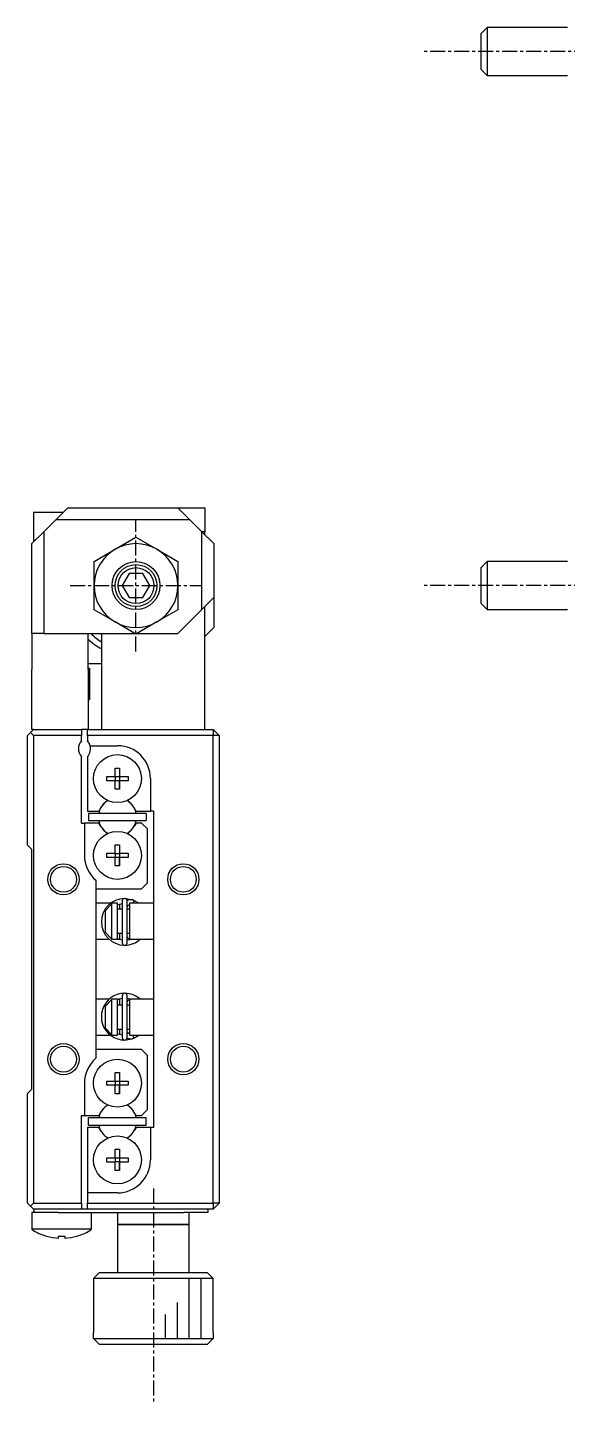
# Model space of a CAD drawing. Extents: x 10 to 351, y 10 to 232.
# Drawn here: x 72 to 117, y 110.1 to 224.9 of the extents above; entities that cross this region are included whole.
import ezdxf

# ---------------------------------------------------------------- set-up
doc = ezdxf.new("R2010")
doc.units = 0
doc.linetypes.add('CENTER', pattern=[2, 1.25, -0.25, 0.25, -0.25])
doc.layers.get('0').update_dxf_attribs({"linetype": 'CONTINUOUS'})
doc.layers.add('CENTER', color=1, linetype='CENTER')

msp = doc.modelspace()

# ---------------------------------------------------------------- linework, layer by layer
at = {"color": 7, "linetype": 'CONTINUOUS'}
for p, q in [((110.099997, 224.7), (109.849997, 224.45)), ((109.849997, 221.45), (109.849997, 224.45)), ((110.349997, 224.95), (110.099997, 224.7)), ((110.349997, 224.95), (110.349997, 220.95)), ((117.049977, 224.95), (110.349997, 224.95)), ((109.849997, 221.45), (110.099997, 221.2)), ((110.099997, 221.2), (110.349997, 220.95)), ((110.349997, 220.95), (117.049977, 220.95)), ((74.85, 184.5), (72.5, 184.5)), ((72.5, 184.5), (72.5, 182.05)), ((74.35, 183.9), (73.35, 182.9)), ((74.35, 183.9), (75.35, 184.9)), ((85.55, 183.9), (74.35, 183.9)), ((74.95, 184.5), (74.85, 184.5)), ((75.35, 184.9), (84.55, 184.9)), ((84.55, 184.9), (85.55, 183.9)), ((84.55, 184.9), (86.8, 184.9)), ((86.55, 182.9), (85.55, 183.9)), ((86.8, 184.9), (86.8, 182.9)), ((73.35, 182.9), (72.35, 181.9)), ((73.35, 182.9), (73.35, 174.4)), ((86.55, 176.4), (86.55, 182.9)), ((87.55, 181.9), (86.55, 182.9)), ((86.8, 182.9), (86.55, 182.9)), ((86.8, 182.65), (86.8, 182.9)), ((72.35, 174.4), (72.35, 181.9)), ((79.3, 181.431089), (81.05, 182.441452)), ((81.05, 182.441452), (82.8, 181.431089)), ((87.55, 181.9), (87.55, 177.4)), ((77.55, 180.420726), (79.3, 181.431089)), ((77.55, 178.4), (77.55, 180.420726)), ((82.8, 181.431089), (84.55, 180.420726)), ((84.55, 180.420726), (84.55, 178.4)), ((110.349997, 180.4), (110.099997, 180.15)), ((110.349997, 180.4), (110.349997, 176.4)), ((117.049977, 180.4), (110.349997, 180.4)), ((80.47265, 179.4), (79.895299, 178.4)), ((81.62735, 179.4), (80.47265, 179.4)), ((82.204701, 178.4), (81.62735, 179.4)), ((110.099997, 180.15), (109.849997, 179.9)), ((109.849997, 176.9), (109.849997, 179.9)), ((77.55, 176.379274), (77.55, 178.4)), ((79.895299, 178.4), (80.47265, 177.4)), ((81.62735, 177.4), (82.204701, 178.4)), ((84.55, 178.4), (84.55, 176.379274)), ((80.47265, 177.4), (81.62735, 177.4)), ((86.55, 176.4), (87.55, 177.4)), ((87.55, 177.4), (87.55, 174.9)), ((109.849997, 176.9), (110.099997, 176.65)), ((79.3, 175.368911), (77.55, 176.379274)), ((84.55, 176.379274), (82.8, 175.368911)), ((84.55, 174.4), (86.55, 176.4)), ((86.8, 166.4), (86.8, 176.65)), ((110.099997, 176.65), (110.349997, 176.4)), ((110.349997, 176.4), (117.049977, 176.4)), ((81.05, 174.358548), (79.3, 175.368911)), ((82.8, 175.368911), (81.05, 174.358548)), ((86.8, 174.15), (87.55, 174.9)), ((73.35, 174.4), (72.35, 174.4)), ((72.35, 174.4), (72.35, 171.4)), ((73.35, 174.4), (80.978203, 174.4)), ((77.05, 171.4), (77.05, 174.4)), ((78.2, 166.4), (78.2, 174.4)), ((81.121797, 174.4), (84.55, 174.4)), ((72.35, 166.4), (72.35, 171.4)), ((77.05, 171.9), (78.2, 171.9)), ((77.2, 171.5), (77.05, 171.5)), ((77.05, 171.4), (77.05, 166.4)), ((77.2, 168.9), (77.2, 171.5)), ((77.05, 168.9), (77.2, 168.9)), ((77.05, 168.9), (77.2, 168.9)), ((72.25, 166.15), (72, 165.9)), ((72, 156.75), (72, 165.9)), ((72.25, 166.15), (72.5, 166.4)), ((72.5, 165.9), (72.25, 166.15)), ((72.5, 166.4), (72.35, 166.4)), ((72.5, 166.4), (76.5, 166.4)), ((72.5, 165.9), (72.5, 126.9)), ((76.5, 165.9), (72.5, 165.9)), ((77, 166.4), (76.5, 166.4)), ((76.5, 166.4), (76.5, 165.9)), ((76.5, 165.461438), (76.5, 165.9)), ((77, 166.4), (78.2, 166.4)), ((77, 165.9), (77, 166.4)), ((77, 165.9), (77, 165.461438)), ((87.5, 165.9), (77, 165.9)), ((78.2, 166.4), (86.8, 166.4)), ((78.2, 166.4), (86.8, 166.4)), ((86.8, 166.4), (87.5, 166.4)), ((87.5, 166.4), (87.5, 165.9)), ((88, 165.9), (87.5, 166.4)), ((87.5, 126.9), (87.5, 165.9)), ((88, 165.9), (87.5, 165.9)), ((88, 165.9), (88, 126.9)), ((77.218246, 165.05), (79.5, 165.05)), ((76.5, 158.6), (76.5, 164.138562)), ((77, 164.138562), (77, 159.6)), ((79.32, 163.186361), (79.68, 163.186361)), ((79.32, 162.48), (79.32, 163.186361)), ((79.68, 163.186361), (79.68, 162.48)), ((79.68, 163.186361), (79.68, 162.48)), ((78.613639, 162.48), (79.32, 162.48)), ((78.613639, 162.12), (78.613639, 162.48)), ((79.32, 162.12), (78.613639, 162.12)), ((79.330372, 162.469628), (79.32, 162.48)), ((79.330372, 162.130372), (79.32, 162.12)), ((79.32, 161.413639), (79.32, 162.12)), ((79.330372, 162.130372), (79.330372, 162.469628)), ((79.330372, 162.469628), (79.669628, 162.469628)), ((79.669628, 162.130372), (79.330372, 162.130372)), ((79.669628, 162.469628), (79.68, 162.48)), ((79.669628, 162.469628), (79.669628, 162.130372)), ((79.669628, 162.130372), (79.68, 162.12)), ((79.68, 162.48), (80.386361, 162.48)), ((79.68, 162.12), (79.68, 161.413639)), ((80.386361, 162.12), (79.68, 162.12)), ((79.68, 161.413639), (79.68, 162.12)), ((80.386361, 162.48), (80.386361, 162.12)), ((82.25, 162.3), (82.25, 159.6)), ((79.68, 161.413639), (79.32, 161.413639)), ((78.09936, 159.860095), (77.949194, 159.6)), ((81.050806, 159.6), (80.90064, 159.860095)), ((76.5, 158.6), (76.75, 158.6)), ((76.75, 158.6), (76.75, 155.9)), ((77.949194, 158.6), (76.75, 158.6)), ((77, 159.6), (77.949194, 159.6)), ((81.9, 159.4), (77.1, 159.4)), ((77.1, 159.4), (77.1, 158.8)), ((77.1, 158.8), (81.9, 158.8)), ((78.09936, 158.339905), (77.949194, 158.6)), ((81.050806, 158.6), (80.90064, 158.339905)), ((81.050806, 159.6), (82.25, 159.6)), ((81.5, 158.6), (81.050806, 158.6)), ((82, 158.1), (81.5, 158.6)), ((81.9, 159.4), (81.9, 158.8)), ((82.5, 159.6), (82.25, 159.6)), ((82.5, 159.6), (82.5, 151.475)), ((82, 153.6), (82, 158.1)), ((72, 156.75), (72.35, 156.4)), ((72.35, 136.4), (72.35, 156.4)), ((79.32, 156.786361), (79.68, 156.786361)), ((79.32, 156.08), (79.32, 156.786361)), ((79.68, 156.786361), (79.68, 156.08)), ((79.68, 156.786361), (79.68, 156.08)), ((78.613639, 156.08), (79.32, 156.08)), ((78.613639, 155.72), (78.613639, 156.08)), ((79.32, 155.72), (78.613639, 155.72)), ((79.330372, 156.069628), (79.32, 156.08)), ((79.330372, 155.730372), (79.32, 155.72)), ((79.32, 155.013639), (79.32, 155.72)), ((79.330372, 155.730372), (79.330372, 156.069628)), ((79.330372, 156.069628), (79.669628, 156.069628)), ((79.669628, 155.730372), (79.330372, 155.730372)), ((79.669628, 156.069628), (79.68, 156.08)), ((79.669628, 156.069628), (79.669628, 155.730372)), ((79.669628, 155.730372), (79.68, 155.72)), ((79.68, 156.08), (80.386361, 156.08)), ((79.68, 155.72), (79.68, 155.013639)), ((80.386361, 155.72), (79.68, 155.72)), ((79.68, 155.013639), (79.68, 155.72)), ((80.386361, 156.08), (80.386361, 155.72)), ((79.68, 155.013639), (79.32, 155.013639)), ((77.7, 153.820938), (77.7, 138.979062)), ((77.7, 153.1), (81.5, 153.1)), ((81.5, 153.1), (82, 153.6)), ((78.921566, 151.9), (77.7, 151.9)), ((78.5, 151.312855), (79, 151.842001)), ((79, 151.9), (79, 151.842001)), ((79.5, 151.9), (79, 151.9)), ((79, 151.842001), (79, 148.950753)), ((79.499868, 151.780394), (79.906431, 151.891258)), ((79.5, 148.9), (79.5, 151.9)), ((79.7, 151.4), (79.7, 151.84983)), ((79.906482, 152.103078), (79.906482, 148.603078)), ((80.879232, 152.14211), (80.130759, 152.301617)), ((80.335199, 152.149082), (80.303885, 152.135083)), ((80.306482, 148.603078), (80.306482, 152.103078)), ((80.318987, 151.588593), (80.323494, 151.602607)), ((80.323494, 151.602607), (80.328673, 151.616385)), ((80.328673, 151.616385), (80.334512, 151.629896)), ((80.334512, 151.629896), (80.341, 151.643107)), ((80.367334, 152.161569), (80.335199, 152.149082)), ((80.341, 151.643107), (80.348122, 151.655986)), ((80.348122, 151.655986), (80.355863, 151.668503)), ((80.355863, 151.668503), (80.364208, 151.680627)), ((80.364208, 151.680627), (80.373137, 151.692329)), ((80.400039, 152.172431), (80.367334, 152.161569)), ((80.373137, 151.692329), (80.382633, 151.703579)), ((80.382633, 151.703579), (80.392673, 151.714348)), ((80.392673, 151.714348), (80.403236, 151.72461)), ((80.433233, 152.181642), (80.400039, 152.172431)), ((80.403236, 151.72461), (80.414298, 151.734337)), ((80.414298, 151.734337), (80.425835, 151.743504)), ((80.425835, 151.743504), (80.437819, 151.752086)), ((80.466836, 152.189181), (80.433233, 152.181642)), ((80.437819, 151.752086), (80.450223, 151.760058)), ((80.450223, 151.760058), (80.463018, 151.7674)), ((80.463018, 151.7674), (80.476172, 151.774089)), ((80.500766, 152.195028), (80.466836, 152.189181)), ((80.476172, 151.774089), (80.489655, 151.780106)), ((80.489655, 151.780106), (80.499977, 151.784172)), ((80.5, 151.9), (80.5, 148.9)), ((82.5, 151.9), (80.5, 151.9)), ((80.534939, 152.199171), (80.500766, 152.195028)), ((80.569273, 152.201599), (80.534939, 152.199171)), ((80.603685, 152.202307), (80.569273, 152.201599)), ((80.638089, 152.201292), (80.603685, 152.202307)), ((80.672404, 152.198556), (80.638089, 152.201292)), ((80.706544, 152.194106), (80.672404, 152.198556)), ((80.740427, 152.187952), (80.706544, 152.194106)), ((80.77397, 152.180108), (80.740427, 152.187952)), ((80.80709, 152.170593), (80.77397, 152.180108)), ((80.801893, 151.91402), (80.795306, 151.9)), ((80.808415, 151.928354), (80.801893, 151.91402)), ((80.878604, 152.142423), (80.805973, 151.899992)), ((80.839706, 152.15943), (80.80709, 152.170593)), ((80.814831, 151.942911), (80.808415, 151.928354)), ((80.8211, 151.957599), (80.814831, 151.942911)), ((80.827183, 151.972322), (80.8211, 151.957599)), ((80.833039, 151.986989), (80.827183, 151.972322)), ((80.838632, 152.001504), (80.833039, 151.986989)), ((80.843927, 152.015776), (80.838632, 152.001504)), ((80.870057, 152.147361), (80.839706, 152.15943)), ((80.848889, 152.029713), (80.843927, 152.015776)), ((80.853487, 152.043227), (80.848889, 152.029713)), ((80.857692, 152.056232), (80.853487, 152.043227)), ((80.861476, 152.068644), (80.857692, 152.056232)), ((80.864816, 152.080385), (80.861476, 152.068644)), ((80.867691, 152.091379), (80.864816, 152.080385)), ((80.870081, 152.101556), (80.867691, 152.091379)), ((80.868376, 152.147715), (80.870635, 152.147062)), ((81.291268, 151.90002), (80.869514, 152.146319)), ((80.871972, 152.110853), (80.870081, 152.101556)), ((80.870635, 152.147062), (80.87239, 152.145238)), ((80.873352, 152.119208), (80.871972, 152.110853)), ((80.87239, 152.145238), (80.873632, 152.142254)), ((80.874212, 152.12657), (80.873352, 152.119208)), ((80.873632, 152.142254), (80.874352, 152.13813)), ((80.874546, 152.13289), (80.874212, 152.12657)), ((80.874352, 152.13813), (80.874546, 152.13289)), ((78.5, 151.312855), (78.5, 151.3201)), ((78.5, 149.4799), (78.5, 151.312855)), ((79.906482, 151.4), (79.5, 151.4)), ((79.906482, 151.4), (79.7, 151.4)), ((80.306482, 151.502191), (80.306809, 151.516146)), ((80.5, 151.4), (80.306482, 151.4)), ((80.5, 151.4), (80.306482, 151.4)), ((80.306809, 151.516146), (80.307843, 151.53084)), ((80.307843, 151.53084), (80.309583, 151.545466)), ((80.309583, 151.545466), (80.312023, 151.55999)), ((80.312023, 151.55999), (80.31516, 151.574376)), ((80.31516, 151.574376), (80.318987, 151.588593)), ((82.5, 151.475), (82.5, 149.325)), ((79, 148.950753), (78.5, 149.4799)), ((79.5, 149.4), (79.906482, 149.4)), ((79.7, 148.9), (79.7, 149.4)), ((79.7, 149.4), (79.906482, 149.4)), ((80.306482, 149.4), (80.5, 149.4)), ((80.306482, 149.4), (80.5, 149.4)), ((82.5, 149.325), (82.5, 143.475)), ((77.7, 148.9), (78.808166, 148.9)), ((79, 148.950753), (79, 148.9)), ((79, 148.9), (79.5, 148.9)), ((79.906428, 148.815185), (79.499915, 148.925427)), ((79.565484, 148.9), (79.565644, 148.9)), ((79.565906, 148.9), (79.7, 148.9)), ((80.306531, 149.198642), (80.306482, 149.203965)), ((80.307151, 149.18392), (80.306531, 149.198642)), ((80.534929, 148.862526), (80.306541, 148.814872)), ((80.308479, 149.169242), (80.307151, 149.18392)), ((80.310512, 149.154642), (80.308479, 149.169242)), ((80.313246, 149.140155), (80.310512, 149.154642)), ((80.316677, 149.125813), (80.313246, 149.140155)), ((80.320797, 149.11165), (80.316677, 149.125813)), ((80.325599, 149.097701), (80.320797, 149.11165)), ((80.331073, 149.083997), (80.325599, 149.097701)), ((80.337207, 149.070573), (80.331073, 149.083997)), ((80.34399, 149.05746), (80.337207, 149.070573)), ((80.351407, 149.044691), (80.34399, 149.05746)), ((80.359442, 149.032297), (80.351407, 149.044691)), ((80.368079, 149.020309), (80.359442, 149.032297)), ((80.377299, 149.008758), (80.368079, 149.020309)), ((80.387081, 148.997674), (80.377299, 149.008758)), ((80.397404, 148.987086), (80.387081, 148.997674)), ((80.408244, 148.977021), (80.397404, 148.987086)), ((80.419577, 148.967507), (80.408244, 148.977021)), ((80.431376, 148.958571), (80.419577, 148.967507)), ((80.443613, 148.950237), (80.431376, 148.958571)), ((80.456258, 148.942528), (80.443613, 148.950237)), ((80.46928, 148.935467), (80.456258, 148.942528)), ((80.482647, 148.929075), (80.46928, 148.935467)), ((80.496325, 148.923371), (80.482647, 148.929075)), ((80.499977, 148.921984), (80.496325, 148.923371)), ((80.5, 148.9), (82.5, 148.9)), ((80.647486, 148.899662), (80.534929, 148.862526)), ((80.810526, 148.536653), (80.811433, 148.536945)), ((80.811433, 148.536945), (80.814693, 148.538003)), ((80.814693, 148.538003), (80.815844, 148.538381)), ((80.815844, 148.538381), (80.816742, 148.538677)), ((80.816742, 148.538677), (80.818013, 148.539099)), ((80.818013, 148.539099), (80.870057, 148.558795)), ((80.866412, 148.558694), (80.868376, 148.558441)), ((80.868376, 148.558441), (80.868018, 148.559303)), ((80.870057, 148.558795), (80.868376, 148.558441)), ((80.870814, 148.55921), (80.870057, 148.558795)), ((78.808261, 143.9), (77.7, 143.9)), ((78.5, 143.312855), (79, 143.842001)), ((78.80887, 143.9), (78.808644, 143.9)), ((79, 143.9), (79, 143.842001)), ((79.5, 143.9), (79, 143.9)), ((79, 143.842001), (79, 140.950753)), ((79.49981, 143.874529), (79.906478, 143.984822)), ((79.5, 140.9), (79.5, 143.9)), ((79.7, 143.9), (79.565825, 143.9)), ((79.7, 143.4), (79.7, 143.9)), ((79.906482, 144.196922), (79.906482, 140.696922)), ((80.306482, 140.696922), (80.306482, 144.196922)), ((80.306482, 143.596035), (80.306809, 143.609989)), ((80.306574, 143.985124), (80.647765, 143.900234)), ((80.306809, 143.609989), (80.307843, 143.624684)), ((80.307843, 143.624684), (80.309583, 143.63931)), ((80.309583, 143.63931), (80.312023, 143.653833)), ((80.312023, 143.653833), (80.31516, 143.66822)), ((80.31516, 143.66822), (80.318987, 143.682437)), ((80.318987, 143.682437), (80.323494, 143.696451)), ((80.323494, 143.696451), (80.328673, 143.710229)), ((80.328673, 143.710229), (80.334512, 143.72374)), ((80.334512, 143.72374), (80.341, 143.73695)), ((80.341, 143.73695), (80.348122, 143.74983)), ((80.348122, 143.74983), (80.355863, 143.762347)), ((80.355863, 143.762347), (80.364208, 143.774471)), ((80.364208, 143.774471), (80.373137, 143.786173)), ((80.373137, 143.786173), (80.382633, 143.797422)), ((80.382633, 143.797422), (80.392673, 143.808192)), ((80.392673, 143.808192), (80.403236, 143.818454)), ((80.403236, 143.818454), (80.414298, 143.828181)), ((80.414298, 143.828181), (80.425835, 143.837348)), ((80.425835, 143.837348), (80.437819, 143.84593)), ((80.437819, 143.84593), (80.450223, 143.853902)), ((80.450223, 143.853902), (80.463018, 143.861244)), ((80.463018, 143.861244), (80.476172, 143.867933)), ((80.476172, 143.867933), (80.489655, 143.87395)), ((80.489655, 143.87395), (80.499977, 143.878016)), ((80.5, 143.9), (80.5, 140.9)), ((82.5, 143.9), (80.5, 143.9)), ((80.809694, 144.263612), (80.808645, 144.263946)), ((80.811068, 144.263173), (80.809694, 144.263612)), ((80.812058, 144.262854), (80.811068, 144.263173)), ((80.812953, 144.262564), (80.812058, 144.262854)), ((80.814387, 144.262097), (80.812953, 144.262564)), ((80.815948, 144.261585), (80.814387, 144.262097)), ((80.817001, 144.261237), (80.815948, 144.261585)), ((80.818509, 144.260736), (80.817001, 144.261237)), ((80.821004, 144.259898), (80.818509, 144.260736)), ((80.822984, 144.259225), (80.821004, 144.259898)), ((80.870057, 144.241205), (80.822984, 144.259225)), ((80.868376, 144.241559), (80.867999, 144.240651)), ((80.870057, 144.241205), (80.868376, 144.241559)), ((80.870814, 144.24079), (80.870057, 144.241205)), ((78.5, 143.312855), (78.5, 143.3201)), ((78.5, 141.4799), (78.5, 143.312855)), ((79.906482, 143.4), (79.5, 143.4)), ((79.906482, 143.4), (79.7, 143.4)), ((80.5, 143.4), (80.306482, 143.4)), ((80.5, 143.4), (80.306482, 143.4)), ((82.5, 143.475), (82.5, 141.325)), ((79, 140.950753), (78.5, 141.4799)), ((79.5, 141.4), (79.906482, 141.4)), ((79.7, 140.950616), (79.7, 141.4)), ((79.7, 141.4), (79.906482, 141.4)), ((80.306482, 141.4), (80.5, 141.4)), ((80.306482, 141.4), (80.5, 141.4)), ((80.306531, 141.292486), (80.306482, 141.297809)), ((80.307151, 141.277764), (80.306531, 141.292486)), ((80.308479, 141.263086), (80.307151, 141.277764)), ((82.5, 141.325), (82.5, 133.2)), ((77.7, 140.9), (78.921391, 140.9)), ((78.921849, 140.9), (78.921986, 140.9)), ((79, 140.950753), (79, 140.9)), ((79, 140.9), (79.5, 140.9)), ((79.90646, 140.908739), (79.499853, 141.019613)), ((80.132013, 140.4984), (80.81594, 140.631933)), ((80.303836, 140.66494), (80.315907, 140.659321)), ((80.310512, 141.248486), (80.308479, 141.263086)), ((80.313246, 141.233998), (80.310512, 141.248486)), ((80.316677, 141.219656), (80.313246, 141.233998)), ((80.315907, 140.659321), (80.347687, 140.645845)), ((80.320797, 141.205494), (80.316677, 141.219656)), ((80.325599, 141.191545), (80.320797, 141.205494)), ((80.331073, 141.177841), (80.325599, 141.191545)), ((80.337207, 141.164417), (80.331073, 141.177841)), ((80.34399, 141.151304), (80.337207, 141.164417)), ((80.351407, 141.138535), (80.34399, 141.151304)), ((80.347687, 140.645845), (80.380082, 140.633981)), ((80.359442, 141.126141), (80.351407, 141.138535)), ((80.368079, 141.114153), (80.359442, 141.126141)), ((80.377299, 141.102602), (80.368079, 141.114153)), ((80.387081, 141.091518), (80.377299, 141.102602)), ((80.380082, 140.633981), (80.413013, 140.623756)), ((80.397404, 141.080929), (80.387081, 141.091518)), ((80.408244, 141.070865), (80.397404, 141.080929)), ((80.419577, 141.061351), (80.408244, 141.070865)), ((80.413013, 140.623756), (80.446399, 140.615194)), ((80.431376, 141.052415), (80.419577, 141.061351)), ((80.443613, 141.04408), (80.431376, 141.052415)), ((80.456258, 141.036372), (80.443613, 141.04408)), ((80.446399, 140.615194), (80.480159, 140.608315)), ((80.46928, 141.029311), (80.456258, 141.036372)), ((80.482647, 141.022919), (80.46928, 141.029311)), ((80.480159, 140.608315), (80.514209, 140.603135)), ((80.496325, 141.017214), (80.482647, 141.022919)), ((80.499977, 141.015828), (80.496325, 141.017214)), ((80.5, 140.9), (82.5, 140.9)), ((80.514209, 140.603135), (80.548466, 140.599666)), ((80.548466, 140.599666), (80.582847, 140.597916)), ((80.582847, 140.597916), (80.617268, 140.597888)), ((80.617268, 140.597888), (80.651645, 140.599582)), ((80.651645, 140.599582), (80.685895, 140.602995)), ((80.685895, 140.602995), (80.719933, 140.608116)), ((80.719933, 140.608116), (80.753678, 140.614935)), ((80.753678, 140.614935), (80.787046, 140.623434)), ((80.787046, 140.623434), (80.819957, 140.633593)), ((80.801893, 140.88598), (80.795306, 140.9)), ((80.808415, 140.871646), (80.801893, 140.88598)), ((80.878604, 140.657577), (80.805973, 140.900008)), ((80.814831, 140.857089), (80.808415, 140.871646)), ((80.8211, 140.842401), (80.814831, 140.857089)), ((80.819957, 140.633593), (80.852331, 140.645388)), ((80.827183, 140.827678), (80.8211, 140.842401)), ((80.833039, 140.813011), (80.827183, 140.827678)), ((80.838632, 140.798496), (80.833039, 140.813011)), ((80.843927, 140.784224), (80.838632, 140.798496)), ((80.848889, 140.770287), (80.843927, 140.784224)), ((80.853487, 140.756773), (80.848889, 140.770287)), ((80.852331, 140.645388), (80.870057, 140.652639)), ((80.857692, 140.743768), (80.853487, 140.756773)), ((80.861476, 140.731356), (80.857692, 140.743768)), ((80.864816, 140.719615), (80.861476, 140.731356)), ((80.867691, 140.708621), (80.864816, 140.719615)), ((80.870081, 140.698444), (80.867691, 140.708621)), ((80.868376, 140.652285), (80.870635, 140.652938)), ((80.869514, 140.653681), (81.291176, 140.89991)), ((80.871972, 140.689147), (80.870081, 140.698444)), ((80.870635, 140.652938), (80.87239, 140.654762)), ((80.873352, 140.680792), (80.871972, 140.689147)), ((80.87239, 140.654762), (80.873632, 140.657746)), ((80.874212, 140.67343), (80.873352, 140.680792)), ((80.873632, 140.657746), (80.874352, 140.66187)), ((80.874546, 140.66711), (80.874212, 140.67343)), ((80.874352, 140.66187), (80.874546, 140.66711)), ((81.5, 139.7), (77.7, 139.7)), ((82, 139.2), (81.5, 139.7)), ((82, 134.7), (82, 139.2)), ((76.75, 136.9), (76.75, 134.2)), ((78.613639, 137.08), (79.32, 137.08)), ((78.613639, 136.72), (78.613639, 137.08)), ((79.32, 136.72), (78.613639, 136.72)), ((79.32, 137.786361), (79.68, 137.786361)), ((79.32, 137.08), (79.32, 137.786361)), ((79.330372, 137.069628), (79.32, 137.08)), ((79.330372, 136.730372), (79.32, 136.72)), ((79.32, 136.013639), (79.32, 136.72)), ((79.330372, 136.730372), (79.330372, 137.069628)), ((79.330372, 137.069628), (79.669628, 137.069628)), ((79.669628, 136.730372), (79.330372, 136.730372)), ((79.669628, 137.069628), (79.68, 137.08)), ((79.669628, 137.069628), (79.669628, 136.730372)), ((79.669628, 136.730372), (79.68, 136.72)), ((79.68, 137.786361), (79.68, 137.08)), ((79.68, 137.786361), (79.68, 137.08)), ((79.68, 137.08), (80.386361, 137.08)), ((79.68, 136.72), (79.68, 136.013639)), ((80.386361, 136.72), (79.68, 136.72)), ((79.68, 136.013639), (79.68, 136.72)), ((80.386361, 137.08), (80.386361, 136.72)), ((72.35, 136.4), (72, 136.05)), ((72, 126.9), (72, 136.05)), ((79.68, 136.013639), (79.32, 136.013639)), ((78.09936, 134.460095), (77.949194, 134.2)), ((81.050806, 134.2), (80.90064, 134.460095)), ((81.5, 134.2), (82, 134.7)), ((76.5, 134.2), (76.75, 134.2)), ((76.5, 126.9), (76.5, 134.2)), ((76.75, 134.2), (77.949194, 134.2)), ((81.9, 134), (77.1, 134)), ((77.1, 133.4), (77.1, 134)), ((77.1, 133.4), (81.9, 133.4)), ((81.050806, 134.2), (81.5, 134.2)), ((81.9, 133.4), (81.9, 134)), ((77.949194, 133.2), (77, 133.2)), ((77, 133.2), (77, 127.75)), ((78.09936, 132.939905), (77.949194, 133.2)), ((81.050806, 133.2), (80.90064, 132.939905)), ((82.25, 133.2), (81.050806, 133.2)), ((82.25, 133.2), (82.25, 130.5)), ((82.5, 133.2), (82.25, 133.2)), ((79.32, 131.386361), (79.68, 131.386361)), ((79.32, 130.68), (79.32, 131.386361)), ((79.68, 131.386361), (79.68, 130.68)), ((79.68, 131.386361), (79.68, 130.68)), ((78.613639, 130.68), (79.32, 130.68)), ((78.613639, 130.32), (78.613639, 130.68)), ((79.32, 130.32), (78.613639, 130.32)), ((79.330372, 130.669628), (79.32, 130.68)), ((79.330372, 130.330372), (79.32, 130.32)), ((79.32, 129.613639), (79.32, 130.32)), ((79.330372, 130.330372), (79.330372, 130.669628)), ((79.330372, 130.669628), (79.669628, 130.669628)), ((79.669628, 130.330372), (79.330372, 130.330372)), ((79.669628, 130.669628), (79.68, 130.68)), ((79.669628, 130.669628), (79.669628, 130.330372)), ((79.669628, 130.330372), (79.68, 130.32)), ((79.68, 130.68), (80.386361, 130.68)), ((79.68, 130.32), (79.68, 129.613639)), ((80.386361, 130.32), (79.68, 130.32)), ((79.68, 129.613639), (79.68, 130.32)), ((80.386361, 130.68), (80.386361, 130.32)), ((79.68, 129.613639), (79.32, 129.613639)), ((77, 127.75), (77, 126.9)), ((79.5, 127.75), (77, 127.75)), ((72, 126.9), (72.25, 126.65)), ((72.25, 126.65), (72.5, 126.9)), ((72.5, 126.4), (72.25, 126.65)), ((72.5, 126.9), (76.5, 126.9)), ((76.5, 126.4), (72.5, 126.4)), ((72.55, 126.1), (72.55, 126.4)), ((76.5, 126.9), (76.5, 126.4)), ((77, 126.4), (76.5, 126.4)), ((77, 126.9), (87.5, 126.9)), ((77, 126.4), (77, 126.9)), ((87.5, 126.4), (77, 126.4)), ((87.05, 126.4), (87.05, 126.1)), ((87.5, 126.9), (87.5, 126.4)), ((88, 126.9), (87.5, 126.4)), ((88, 126.9), (87.5, 126.9)), ((72.55, 126.1), (72.35, 126.1)), ((72.35, 126.1), (72.35, 124.708343)), ((74.55, 126.1), (72.55, 126.1)), ((74.55, 126.1), (75.925, 126.1)), ((75.925, 126.1), (85.05, 126.1)), ((77.35, 124.708343), (77.35, 126.1)), ((79.5, 126.1), (79.5, 125.1)), ((87.05, 126.1), (85.05, 126.1)), ((85.5, 125.1), (85.5, 126.1)), ((77.35, 124.708343), (72.35, 124.708343)), ((73.588067, 124.130564), (73.59141, 124.137419)), ((74.59, 124.137419), (75.11, 124.137419)), ((74.59, 123.965047), (74.59, 124.137419)), ((75.11, 124.137419), (75.11, 123.965047)), ((76.10859, 124.137419), (76.111933, 124.130564)), ((85.5, 125.1), (79.5, 125.1)), ((79.5, 125.1), (85.5, 125.1)), ((79.5, 125.1), (79.5, 121.1)), ((85.5, 121.1), (85.5, 125.1)), ((78, 121.1), (77.5, 120.6)), ((87.5, 120.6), (77.5, 120.6)), ((77.5, 120.6), (77.5, 116.1)), ((78, 121.1), (87, 121.1)), ((87.5, 120.6), (87, 121.1)), ((87.5, 116.1), (87.5, 120.6)), ((77.516026, 116.1), (77.5, 116.1)), ((77.516026, 115.6), (77.516026, 116.1)), ((87.5, 116.1), (87.483974, 116.1)), ((87.483974, 116.1), (87.483974, 115.6)), ((77.516026, 115.6), (87.483974, 115.6)), ((78.017813, 115.1), (77.516026, 115.6)), ((86.982187, 115.1), (78.017813, 115.1)), ((87.483974, 115.6), (86.982187, 115.1))]:
    msp.add_line(p, q, dxfattribs=at)
at = {"color": 3, "linetype": 'CONTINUOUS'}
for p, q in [((85.5, 115.6), (85.5, 120.6)), ((86.5, 115.6), (86.5, 120.6)), ((84.5, 115.6), (84.5, 118.6)), ((83.5, 115.6), (83.5, 117.6))]:
    msp.add_line(p, q, dxfattribs=at)
at = {"color": 7, "linetype": 'CONTINUOUS'}
for centre, radius in [((81.05, 178.4), 2), ((81.05, 178.4), 1.5), ((79.5, 162.3), 2), ((79.5, 155.9), 2), ((75, 153.9), 1.075), ((85, 153.9), 1.075), ((75, 138.9), 1.075), ((85, 138.9), 1.075), ((79.5, 136.9), 2), ((79.5, 130.5), 2)]:
    msp.add_circle(centre, radius, dxfattribs=at)
at = {"color": 3, "linetype": 'CONTINUOUS'}
for centre, radius in [((81.05, 178.4), 1.75), ((75, 153.9), 1.3), ((85, 153.9), 1.3), ((75, 138.9), 1.3), ((85, 138.9), 1.3)]:
    msp.add_circle(centre, radius, dxfattribs=at)
at = {"color": 7, "linetype": 'CONTINUOUS'}
for centre, radius, start, end in [((81.05, 178.4), 3.5, 60, 120), ((81.05, 178.4), 3.5, 120, 180), ((81.05, 178.4), 3.5, 0, 60), ((81.05, 178.4), 3.5, 180, 240), ((81.05, 178.4), 3.5, 300, 0), ((81.05, 178.4), 3.5, 240, 300), ((81.05, 178.4), 6, 228.189686, 241.64065), ((81.05, 178.4), 5.5, 226.658242, 238.78963), ((77.25, 164.8), 1, 138.590378, 221.409622), ((76.25, 164.8), 1, 14.477512, 41.409622), ((76.25, 164.8), 1, 318.590378, 14.477512), ((79.5, 162.3), 2.75, 0, 90), ((79.5, 159.099999), 1.5875, 135.000249, 169.10691), ((79.614905, 158.985095), 1.75, 121.881533, 150), ((79.5, 159.099999), 1.5875, 120.433182, 135.000249), ((79.5, 159.099999), 1.5875, 44.999751, 59.566818), ((79.385095, 158.985095), 1.75, 30, 58.118467), ((79.5, 159.099999), 1.5875, 10.89309, 44.999751), ((79.5, 159.099999), 1.5875, 190.893016, 225.000249), ((79.5, 159.099999), 1.5875, 314.999751, 349.106984), ((79.614905, 159.214905), 1.75, 210, 238.118467), ((79.5, 159.099999), 1.5875, 225.000249, 239.566737), ((79.5, 159.099999), 1.5875, 300.433263, 314.999751), ((79.385095, 159.214905), 1.75, 301.881533, 330), ((79.5, 155.9), 2.75, 180, 229.114807), ((80.106597, 150.353139), 1.94869, 90.795179, 269.160274), ((80.106482, 152.103078), 0.2, 0, 180), ((80.106482, 148.603078), 0.2, 180, 0), ((80.104868, 150.357107), 1.952745, 270.80821, 311.737778), ((80.106886, 142.446692), 1.948867, 90.753445, 234.227675), ((80.106482, 144.196922), 0.2, 0, 180), ((80.104874, 142.442919), 1.952722, 48.264476, 89.162579), ((80.109012, 142.454946), 1.956809, 234.318429, 269.129155), ((80.106482, 140.696922), 0.2, 180, 0), ((79.5, 136.9), 2.75, 130.885193, 180), ((79.5, 133.700001), 1.5875, 134.999751, 169.106984), ((79.614905, 133.585095), 1.75, 121.881533, 150), ((79.5, 133.700001), 1.5875, 120.433263, 134.999751), ((79.5, 133.700001), 1.5875, 45.000249, 59.566737), ((79.385095, 133.585095), 1.75, 30, 58.118467), ((79.5, 133.700001), 1.5875, 10.893016, 45.000249), ((79.5, 133.700001), 1.5875, 190.89309, 224.999751), ((79.5, 133.700001), 1.5875, 315.000249, 349.10691), ((79.614905, 133.814905), 1.75, 210, 238.118467), ((79.5, 133.700001), 1.5875, 224.999751, 239.566818), ((79.5, 133.700001), 1.5875, 300.433182, 315.000249), ((79.385095, 133.814905), 1.75, 301.881533, 330), ((79.5, 130.5), 2.75, 270, 0), ((74.85, 128.45), 4.5, 236.251011, 253.714157), ((74.85, 128.45), 4.492483, 253.73057, 266.682184), ((74.85, 128.45), 4.492483, 273.317816, 286.26943), ((74.85, 128.45), 4.5, 286.285843, 303.748989)]:
    msp.add_arc(centre, radius, start, end, dxfattribs=at)
at = {"layer": 'CENTER', "color": 1, "linetype": 'CENTER'}
for p, q in [((136.849997, 222.95), (104.849997, 222.95)), ((81.05, 172.9), (81.05, 183.9)), ((75.55, 178.4), (86.55, 178.4)), ((136.849997, 178.4), (104.849997, 178.4)), ((82.5, 128.1), (82.5, 110.1))]:
    msp.add_line(p, q, dxfattribs=at)

doc.saveas('drawing.dxf')
